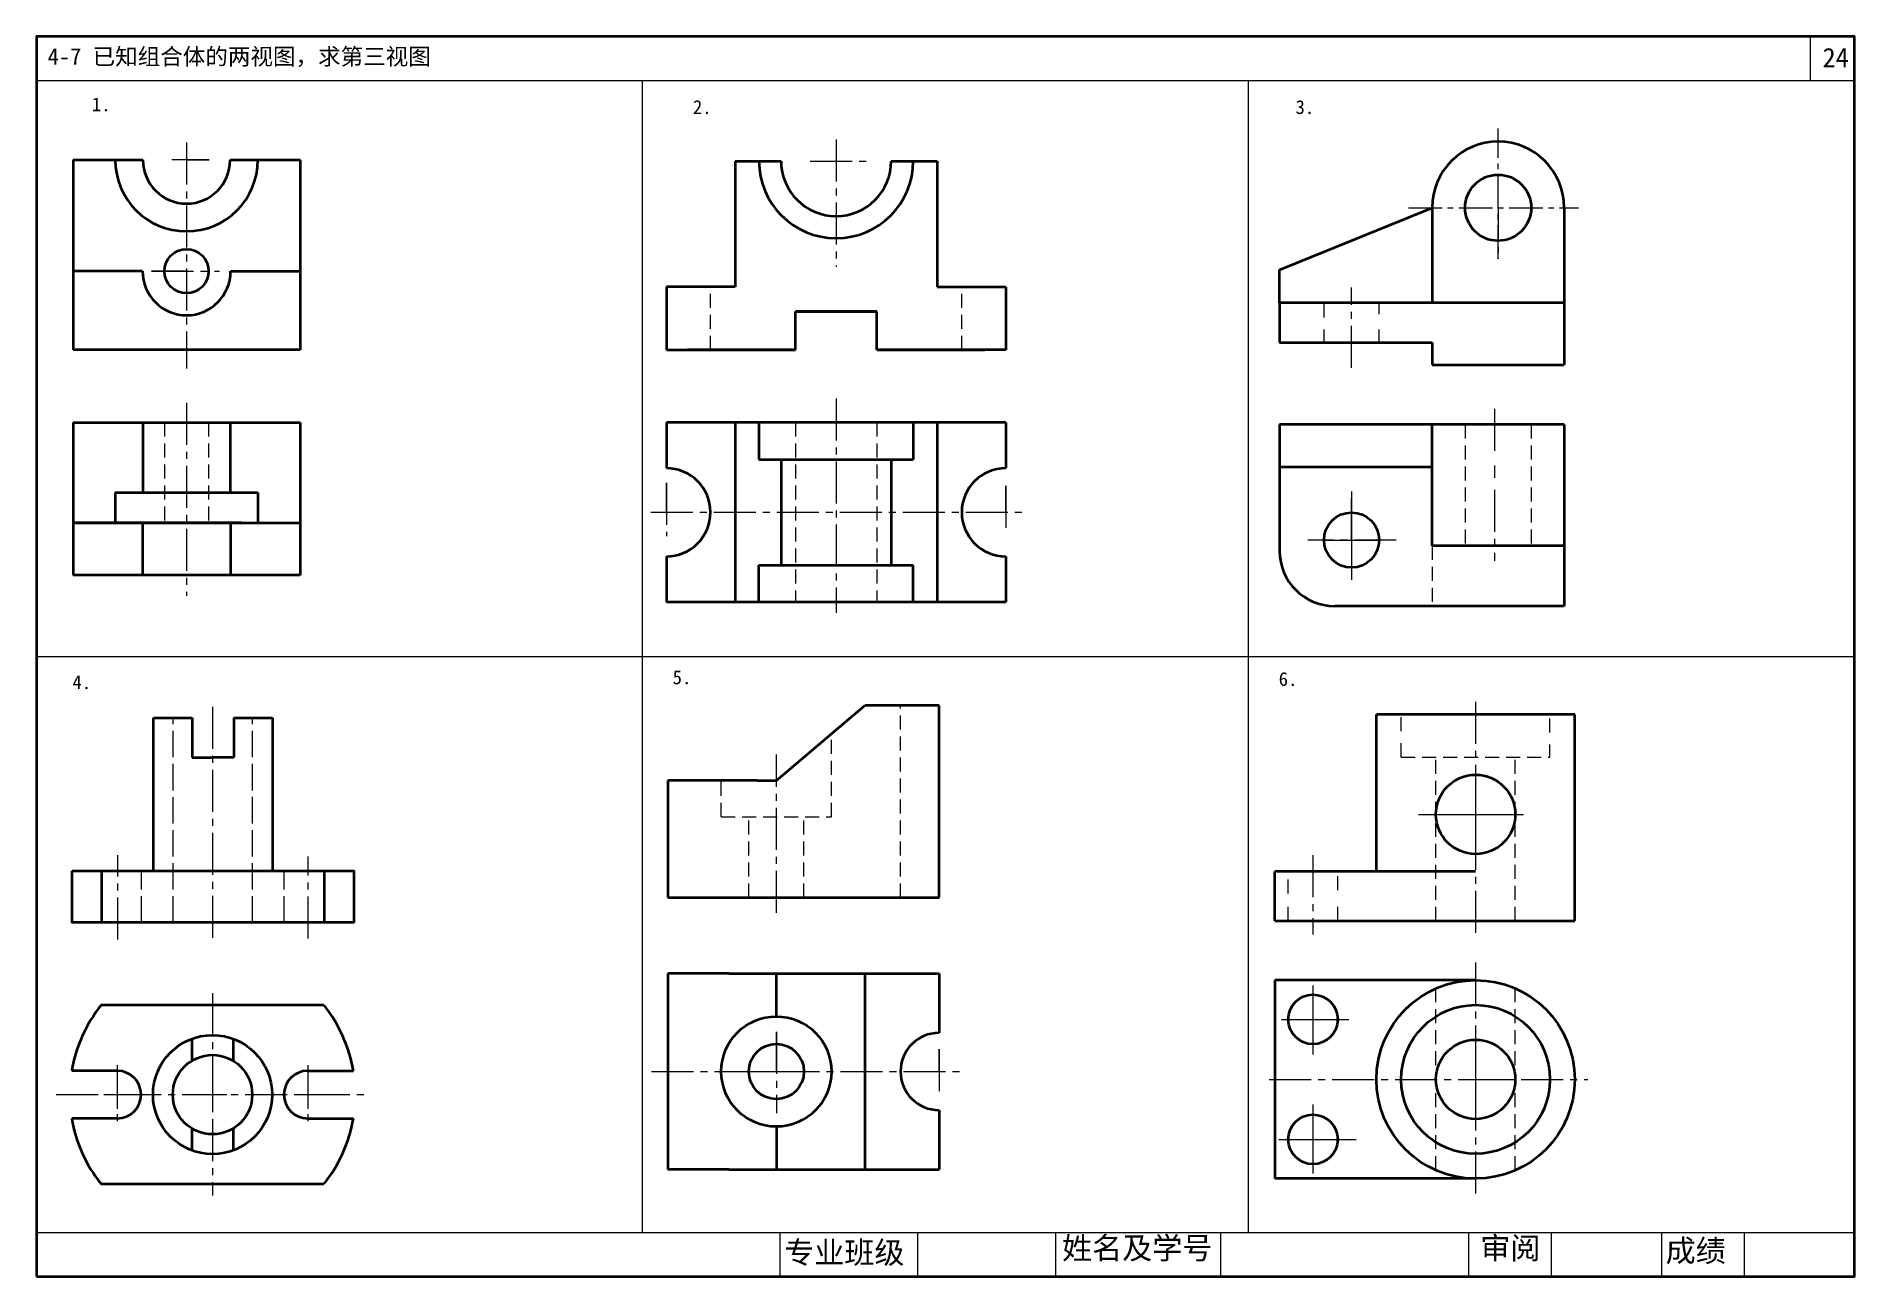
# Model space of a CAD drawing. Header units: millimetres. Extents: x 57 to 387, y 21 to 246.
import ezdxf

# ---------------------------------------------------------------- set-up
doc = ezdxf.new("R2010")
doc.units = ezdxf.units.MM
doc.header["$LTSCALE"] = 0.4
for name, pattern in [('ACAD_ISO02W100', [15, 12, -3]), ('CENTER2', [28.575, 19.05, -3.175, 3.175, -3.175]), ('DASHED2', [9.525, 6.35, -3.175])]:
    doc.linetypes.add(name, pattern=pattern)
doc.layers.get('0').update_dxf_attribs({"lineweight": 20})
for name, color, linetype, lineweight in [('图层1', 7, 'Continuous', 40), ('图层2', 7, 'ACAD_ISO02W100', 15), ('图层3', 7, 'CENTER2', 15), ('点画线', 7, 'CENTER2', 13), ('粗实线', 7, 'Continuous', 40), ('细实线', 7, 'Continuous', 13), ('虚线', 7, 'DASHED2', 13)]:
    doc.layers.add(name, color=color, linetype=linetype, lineweight=lineweight)

msp = doc.modelspace()

# ---------------------------------------------------------------- linework, layer by layer
for p, q in [((379.31, 238), (379.31, 246)), ((57.31, 238), (387.31, 238)), ((167.31, 29), (167.31, 238)), ((277.31, 29), (277.31, 238)), ((57.31, 133.5), (387.31, 133.5)), ((69.58, 54.02), (74.58, 54.02)), ((72, 55.96), (72, 51.45)), ((86.86, 54.02), (91.86, 54.02)), ((89.28, 55.96), (89.28, 51.45)), ((104.14, 54.02), (109.14, 54.02)), ((106.56, 55.96), (106.56, 51.45)), ((57.31, 29), (387.31, 29)), ((192.31, 21), (192.31, 29)), ((217.31, 21), (217.31, 29)), ((242.31, 21), (242.31, 29)), ((272.31, 21), (272.31, 29)), ((317.31, 21), (317.31, 29)), ((332.31, 21), (332.31, 29)), ((352.31, 21), (352.31, 29)), ((367.31, 21), (367.31, 29))]:
    msp.add_line(p, q)
at = {"layer": '图层1'}
for p, q in [((78.55, 94.61), (78.55, 122.39)), ((78.55, 122.39), (85.58, 122.39)), ((85.58, 122.39), (85.58, 115.2)), ((93.12, 122.39), (93.12, 115.2)), ((93.12, 122.39), (100.15, 122.39)), ((100.15, 122.39), (100.15, 94.61)), ((85.58, 115.2), (89.35, 115.2)), ((93.12, 115.2), (89.35, 115.2)), ((69.12, 94.61), (69.12, 85.22)), ((109.58, 85.22), (109.58, 94.61)), ((85.51, 64.15), (85.51, 60.16)), ((93.05, 64.15), (93.05, 60.16)), ((72, 58.34), (63.72, 58.34)), ((106.56, 58.34), (114.84, 58.34)), ((72, 49.7), (63.72, 49.7)), ((106.56, 49.7), (114.84, 49.7)), ((85.51, 47.89), (85.51, 43.9)), ((93.05, 47.89), (93.05, 43.9))]:
    msp.add_line(p, q, dxfattribs=at)
msp.add_lwpolyline([(63.79, 94.61), (114.91, 94.61), (114.91, 85.22), (63.79, 85.22)], close=True, dxfattribs=at)
for points in [[(109.51, 70.22), (69.05, 70.22)], [(69.05, 37.82), (109.51, 37.82)]]:
    msp.add_lwpolyline(points, dxfattribs=at)
for radius in [10.8, 7.2]:
    msp.add_circle((89.28, 54.02), radius, dxfattribs=at)
for centre, radius, start, end in [((89.28, 54.02), 25.92, 141.3178, 170.4059), ((89.28, 54.02), 25.92, 9.5941, 38.6822), ((72, 54.02), 4.32, 270, 90), ((106.56, 54.02), 4.32, 90, 270), ((89.28, 54.02), 25.92, 189.5941, 218.6822), ((89.28, 54.02), 25.92, 321.3178, 350.4059)]:
    msp.add_arc(centre, radius, start, end, dxfattribs=at)
at = {"layer": '图层2'}
for p, q in [((82.15, 85.21), (82.15, 122.39)), ((96.55, 85.22), (96.55, 122.39)), ((76.39, 85.22), (76.39, 94.61)), ((102.31, 85.22), (102.31, 94.61))]:
    msp.add_line(p, q, dxfattribs=at)
at = {"layer": '图层3'}
for p, q in [((89.35, 82.45), (89.35, 125.27)), ((72.07, 82.13), (72.07, 97.44)), ((106.63, 82.37), (106.63, 97.21)), ((89.28, 72.45), (89.28, 35.7)), ((72, 59.39), (72, 48.66)), ((106.56, 59.39), (106.56, 48.66)), ((60.89, 54.02), (117.45, 54.02))]:
    msp.add_line(p, q, dxfattribs=at)
at = {"layer": '点画线', "ltscale": 0.8}
for p, q in [((322.61, 205.65), (322.61, 229.27)), ((306.33, 214.91), (337.17, 214.91)), ((322.61, 214.91), (322.61, 205.65))]:
    msp.add_line(p, q, dxfattribs=at)
at = {"layer": '点画线'}
for p, q in [((84.57, 226.75), (84.57, 185.77)), ((202.46, 227.32), (202.46, 204.21)), ((88.67, 223.58), (81.9, 223.58)), ((84.57, 223.58), (88.67, 223.58)), ((197.76, 223.39), (209.13, 223.39)), ((84.57, 203.41), (78.21, 203.41)), ((78.21, 203.41), (90.52, 203.41)), ((296.01, 185.85), (296.01, 200.42)), ((84.57, 179.55), (84.57, 144.53)), ((202.46, 180.3), (202.46, 141.4)), ((321.94, 178.41), (321.94, 170.64)), ((321.94, 168.13), (321.94, 165.93)), ((171.66, 159.66), (171.66, 164.99)), ((171.66, 164.99), (171.66, 155.35)), ((233.25, 159.66), (233.25, 164.45)), ((233.25, 164.45), (233.25, 155.89)), ((296.01, 154.63), (296.01, 163.44)), ((296.01, 163.44), (296.01, 147.38)), ((321.94, 163.73), (321.94, 150.85)), ((168.83, 159.66), (236.51, 159.66)), ((304.13, 154.63), (288.05, 154.63)), ((292.94, 142.65), (292.94, 142.65)), ((318.52, 125.27), (318.52, 83.24)), ((191.61, 86.99), (191.61, 115.75)), ((308.15, 104.85), (327.94, 104.85)), ((289, 97.45), (289, 83.05)), ((318.52, 77.96), (318.52, 34.94)), ((191.61, 58.21), (191.61, 65.42)), ((191.61, 65.42), (191.61, 50.63)), ((221.14, 58.21), (221.14, 62.25)), ((221.14, 62.25), (221.14, 54.32)), ((168.95, 58.21), (225.38, 58.21)), ((281.05, 56.78), (338.86, 56.78))]:
    msp.add_line(p, q, dxfattribs=at)
at = {"layer": '点画线', "lineweight": 5}
for p, q in [((318.52, 107.95), (318.52, 99.99)), ((315.47, 104.85), (322.39, 104.85)), ((186.61, 58.21), (196.61, 58.21))]:
    msp.add_line(p, q, dxfattribs=at)
at = {"layer": '粗实线'}
for p, q in [((63.98, 223.58), (63.98, 189.16)), ((63.98, 223.58), (76.66, 223.58)), ((92.49, 223.58), (105.17, 223.58)), ((92.49, 223.58), (105.17, 223.58)), ((105.17, 223.58), (105.17, 189.16)), ((184.12, 223.39), (192.46, 223.39)), ((184.12, 223.39), (184.12, 200.58)), ((212.46, 223.39), (220.8, 223.39)), ((212.46, 223.39), (220.8, 223.39)), ((220.8, 223.39), (220.8, 200.58)), ((282.94, 203.66), (310.61, 214.91)), ((310.61, 214.91), (310.61, 197.67)), ((334.61, 214.91), (334.61, 197.67)), ((76.57, 203.41), (63.98, 203.41)), ((92.57, 203.41), (105.17, 203.41)), ((282.94, 197.67), (282.94, 203.66)), ((184.12, 200.58), (171.66, 200.58)), ((171.66, 200.58), (171.66, 189.13)), ((220.8, 200.58), (233.25, 200.58)), ((233.25, 200.58), (233.25, 189.13)), ((209.84, 196.1), (195.07, 196.1)), ((195.07, 196.1), (209.84, 196.1)), ((195.07, 189.13), (195.07, 196.1)), ((209.84, 189.13), (209.84, 196.1)), ((334.61, 197.67), (282.94, 197.67)), ((282.94, 197.67), (282.94, 190.48)), ((334.61, 197.67), (334.61, 186.43)), ((105.17, 189.16), (63.98, 189.16)), ((171.66, 189.13), (195.07, 189.13)), ((195.07, 189.13), (175.47, 189.13)), ((233.25, 189.13), (209.84, 189.13)), ((209.84, 189.13), (229.45, 189.13)), ((282.94, 190.48), (310.61, 190.48)), ((310.61, 190.48), (310.61, 186.43)), ((310.61, 186.43), (334.61, 186.43)), ((63.98, 175.93), (105.17, 175.93)), ((63.98, 175.93), (63.98, 148.24)), ((76.66, 175.93), (76.66, 163.25)), ((92.49, 175.93), (92.49, 163.25)), ((105.17, 175.93), (105.17, 148.24)), ((233.25, 175.95), (171.66, 175.95)), ((171.66, 175.95), (171.66, 167.66)), ((184.12, 175.95), (184.12, 143.37)), ((188.46, 175.95), (188.46, 169.27)), ((216.46, 175.95), (216.46, 169.27)), ((220.8, 175.95), (220.8, 143.37)), ((233.25, 175.95), (233.25, 167.66)), ((334.61, 175.57), (282.94, 175.57)), ((282.94, 175.57), (282.94, 152.65)), ((310.61, 153.59), (310.61, 175.57)), ((334.61, 175.57), (334.61, 159.37)), ((188.46, 169.27), (216.46, 169.27)), ((192.46, 169.27), (192.46, 150.06)), ((212.46, 169.27), (212.46, 150.06)), ((282.94, 167.93), (310.61, 167.93)), ((71.63, 163.25), (97.51, 163.25)), ((71.63, 163.25), (71.63, 157.73)), ((97.51, 163.25), (97.51, 157.73)), ((334.61, 159.37), (334.61, 142.65)), ((94.57, 157.73), (63.98, 157.73)), ((63.98, 157.73), (105.17, 157.73)), ((76.57, 157.73), (76.57, 148.24)), ((92.57, 157.73), (92.57, 148.24)), ((334.61, 153.59), (310.61, 153.59)), ((171.66, 151.66), (171.66, 143.37)), ((188.46, 143.37), (188.46, 150.06)), ((188.46, 150.06), (216.46, 150.06)), ((216.46, 143.37), (216.46, 150.06)), ((233.25, 151.66), (233.25, 143.37)), ((105.17, 148.24), (63.98, 148.24)), ((233.25, 143.37), (171.66, 143.37)), ((334.61, 142.65), (292.94, 142.65)), ((191.61, 111.02), (207.67, 124.59)), ((221.14, 124.59), (207.67, 124.59)), ((221.14, 89.75), (221.14, 124.59)), ((336.52, 122.97), (300.52, 122.97)), ((300.52, 94.47), (300.52, 122.97)), ((336.52, 94.47), (336.52, 122.97)), ((188.08, 111.02), (171.92, 111.02)), ((171.92, 111.02), (171.92, 89.75)), ((188.08, 111.02), (191.61, 111.02)), ((282.06, 85.52), (282.06, 94.47)), ((318.52, 94.47), (282.06, 94.47)), ((336.52, 85.52), (336.52, 94.47)), ((171.92, 89.75), (221.14, 89.75)), ((282.06, 85.52), (336.52, 85.52)), ((182.96, 75.97), (171.92, 75.97)), ((171.92, 75.97), (171.92, 40.45)), ((182.96, 75.97), (207.67, 75.97)), ((191.61, 68.21), (191.61, 75.97)), ((207.67, 75.97), (207.67, 40.45)), ((207.67, 75.97), (221.14, 75.97)), ((221.14, 75.97), (221.14, 65.21)), ((318.52, 74.78), (282.06, 74.78)), ((282.06, 74.78), (282.06, 38.78)), ((221.14, 51.21), (221.14, 40.45)), ((191.61, 48.21), (191.61, 40.45)), ((182.96, 40.45), (171.92, 40.45)), ((182.96, 40.45), (207.67, 40.45)), ((207.67, 40.45), (221.14, 40.45)), ((318.52, 38.78), (282.06, 38.78))]:
    msp.add_line(p, q, dxfattribs=at)
msp.add_lwpolyline([(57.31, 21), (387.31, 21), (387.31, 246), (57.31, 246)], close=True, dxfattribs=at)
for centre, radius in [((322.61, 214.91), 6), ((84.57, 203.41), 4), ((296.01, 154.63), 5), ((318.52, 104.85), 7.2), ((318.52, 56.78), 18), ((289, 67.67), 4.5), ((318.52, 56.78), 13.5), ((191.61, 58.21), 10), ((191.61, 58.21), 5), ((318.52, 56.78), 7.2), ((289, 45.9), 4.5)]:
    msp.add_circle(centre, radius, dxfattribs=at)
for centre, radius, start, end in [((322.61, 214.91), 12, 0, 180), ((84.57, 223.58), 12.94, 180, 0), ((84.57, 223.58), 7.92, 180, 0), ((202.46, 223.39), 14, 180, 0), ((202.46, 223.39), 10, 180, 0), ((84.57, 203.41), 8, 180, 0), ((171.66, 159.66), 8, 270, 90), ((233.25, 159.66), 8, 90, 270), ((292.94, 152.65), 10, 180, 270), ((221.14, 58.21), 7, 90, 270)]:
    msp.add_arc(centre, radius, start, end, dxfattribs=at)
at = {"layer": '细实线', "lineweight": 5}
for p, q in [((296.01, 159.63), (296.01, 149.63)), ((291.01, 154.63), (301.01, 154.63)), ((318.52, 60.89), (318.52, 49.58)), ((315.6, 56.78), (325.72, 56.78))]:
    msp.add_line(p, q, dxfattribs=at)
at = {"layer": '细实线'}
for p, q in [((289, 73.83), (289, 61.32)), ((283.27, 67.67), (295.52, 67.67)), ((289, 52.21), (289, 39.73)), ((282.82, 45.9), (296.84, 45.9))]:
    msp.add_line(p, q, dxfattribs=at)
at = {"layer": '虚线'}
for p, q in [((179.66, 189.13), (179.66, 200.58)), ((225.25, 189.13), (225.25, 200.58)), ((291.01, 194.99), (291.01, 197.67)), ((301.01, 195.6), (301.01, 197.67)), ((291.01, 190.48), (291.01, 192.85)), ((301.01, 190.48), (301.01, 192.85)), ((80.57, 175.93), (80.57, 157.73)), ((88.57, 175.93), (88.57, 157.73)), ((195.07, 175.95), (195.07, 143.37)), ((209.84, 175.95), (209.84, 143.37)), ((316.61, 175.57), (316.61, 153.59)), ((328.61, 175.57), (328.61, 153.59)), ((310.61, 153.59), (310.61, 142.65)), ((214.14, 89.75), (214.14, 124.59)), ((305.02, 119.98), (305.02, 122.97)), ((332.02, 119.71), (332.02, 122.97)), ((201.61, 104.42), (201.61, 119.47)), ((305.02, 115.22), (305.02, 118.08)), ((332.02, 115.22), (332.02, 117.54)), ((305.02, 115.22), (332.02, 115.22)), ((311.32, 85.52), (311.32, 115.22)), ((325.72, 85.52), (325.72, 115.22)), ((181.61, 104.42), (181.61, 111.02)), ((181.61, 104.42), (201.61, 104.42)), ((186.61, 89.75), (186.61, 104.42)), ((196.61, 89.75), (196.61, 104.42)), ((284.5, 90.5), (284.5, 94.47)), ((293.5, 91.12), (293.5, 94.47)), ((284.5, 85.52), (284.5, 88.85)), ((293.5, 85.52), (293.5, 89.05)), ((311.32, 40.29), (311.32, 73.28)), ((325.72, 40.29), (325.72, 73.28))]:
    msp.add_line(p, q, dxfattribs=at)

# ---------------------------------------------------------------- texts
at = {"attachment_point": 1}
for s, insert, char_height, width in [('{\\fSimHei|b0|i0|c134|p2; 4-7 已知组合体的两视图，求第三视图}', (57.31, 243.85), 3, 330), ('{\\fSimSun|b0|i0|c134|p2;24}', (381.49, 243.91), 3.5, 6.4564), ('{\\f仿宋_GB2312|b0|i0|c134|p49;1.}', (67.38, 234.92), 2.5, 8.3908), ('{\\f仿宋_GB2312|b0|i0|c134|p49;2.}', (176.46, 234.42), 2.5, 8.3908), ('{\\f仿宋_GB2312|b0|i0|c134|p49;3.}', (285.83, 234.42), 2.5, 8.3908), ('{\\f仿宋_GB2312|b0|i0|c134|p49;4.}', (63.85, 130.09), 2.5, 8.3908), ('{\\f仿宋_GB2312|b0|i0|c134|p49;5.}', (172.78, 130.98), 2.5, 8.3908), ('{\\f仿宋_GB2312|b0|i0|c134|p49;6.}', (282.78, 130.66), 2.5, 8.3908), ('{\\f仿宋_GB2312|b0|i0|c134|p49;专业班级}', (193.04, 27.38), 4, 23.3701), ('{\\f仿宋_GB2312|b0|i0|c134|p49;姓名及学号}', (243.47, 28.18), 4, 29.8443), ('{\\f仿宋_GB2312|b0|i0|c134|p49;审阅}', (319.37, 28.18), 4, 13.7378), ('{\\f仿宋_GB2312|b0|i0|c134|p49;成绩}', (353.01, 27.71), 4, 13.2641)]:
    msp.add_mtext(s, dxfattribs=dict(at, insert=insert, char_height=char_height, width=width))

doc.saveas('drawing.dxf')
